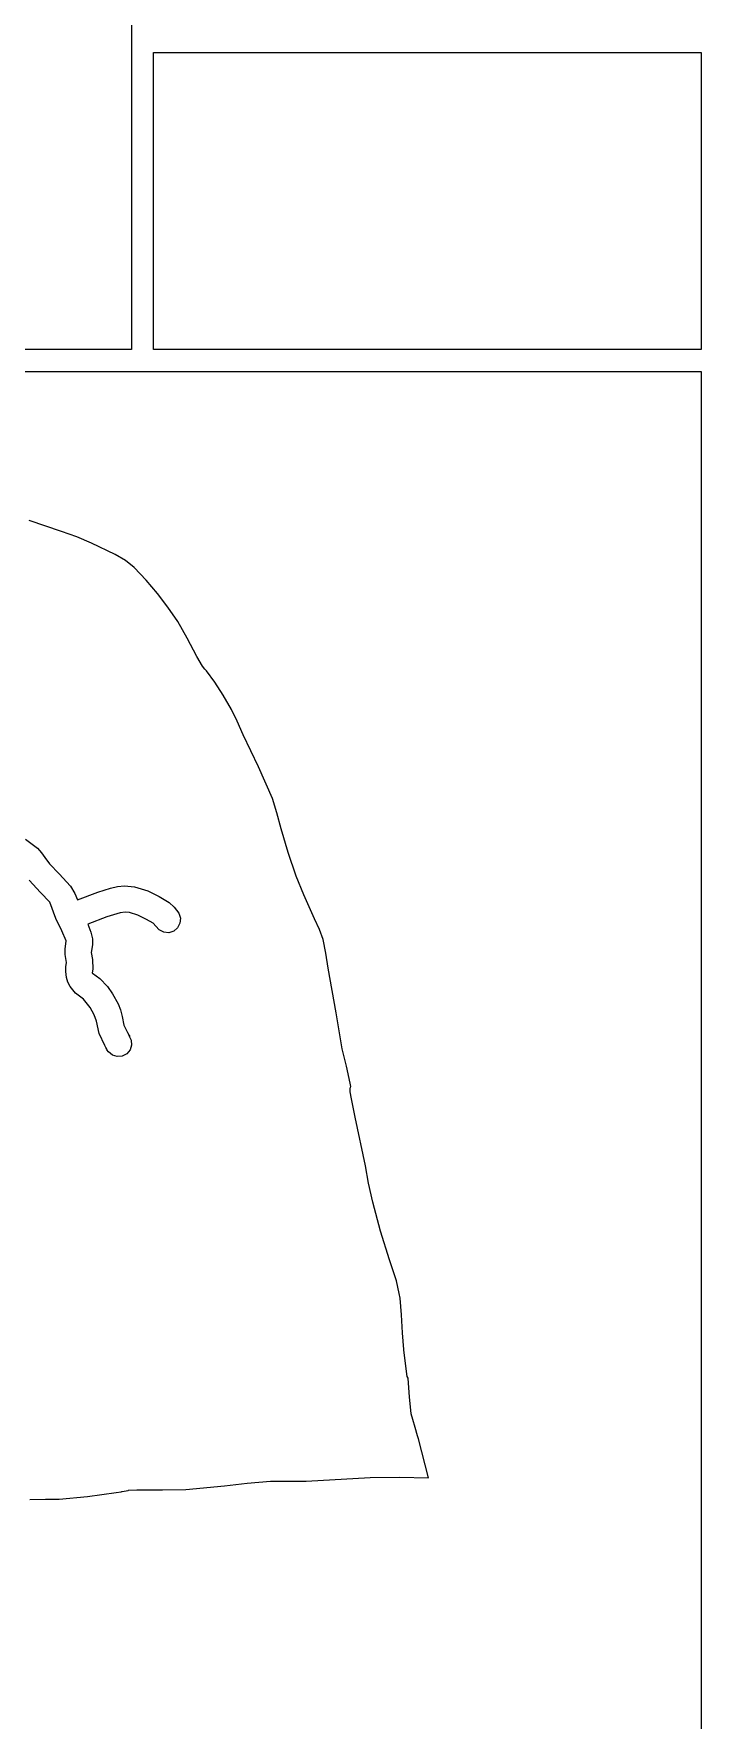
# Model space of a CAD drawing. Extents: x 2 to 598, y 728 to 3498.
# Drawn here: x 210.1 to 332.5, y 1389.9 to 1699.4 of the extents above; entities that cross this region are included whole.
import ezdxf

# ---------------------------------------------------------------- set-up
doc = ezdxf.new("R2010")
doc.units = 0

msp = doc.modelspace()

# ---------------------------------------------------------------- linework, layer by layer
at = {"layer": 'Calque 1'}
for p, q in [((215.129759, 1608.04435), (209.20345, 1610.0414)), ((217.954115, 1607.044681), (215.129759, 1608.04435)), ((220.65805, 1605.9078), (217.954115, 1607.044681)), ((225.013436, 1603.839375), (220.65805, 1605.9078)), ((226.880421, 1602.732319), (225.013436, 1603.839375)), ((228.47876, 1601.4249), (226.880421, 1602.732319)), ((230.687698, 1599.100562), (228.47876, 1601.4249)), ((232.752119, 1596.677675), (230.687698, 1599.100562)), ((234.677413, 1594.147275), (232.752119, 1596.677675)), ((236.46897, 1591.5004), (234.677413, 1594.147275)), ((238.17473, 1588.452575), (236.46897, 1591.5004)), ((239.99743, 1585.0884), (238.17473, 1588.452575)), ((241.04543, 1583.3123), (239.99743, 1585.0884)), ((241.43145, 1582.7712), (241.04543, 1583.3123)), ((241.74978, 1582.487), (241.43145, 1582.7712)), ((241.75478, 1582.477), (241.74978, 1582.487)), ((243.25908, 1580.398), (241.75478, 1582.477)), ((244.788026, 1577.986175), (243.25908, 1580.398)), ((246.33486, 1575.3678), (244.788026, 1577.986175)), ((247.396312, 1573.218987), (246.33486, 1575.3678)), ((248.49804, 1570.6927), (247.396312, 1573.218987)), ((251.289492, 1564.83105), (248.49804, 1570.6927)), ((253.83208, 1559.0675), (251.289492, 1564.83105)), ((254.668448, 1556.431625), (253.83208, 1559.0675)), ((255.45575, 1553.4917), (254.668448, 1556.431625)), ((208.52816, 1551.5958), (210.74714, 1549.9189)), ((256.750257, 1549.12885), (255.45575, 1553.4917)), ((210.74714, 1549.9189), (211.515179, 1549.068213)), ((211.515179, 1549.068213), (212.11398, 1548.2425)), ((212.11398, 1548.2425), (212.94959, 1547.0793)), ((258.20081, 1544.7924), (256.750257, 1549.12885)), ((212.94959, 1547.0793), (214.712249, 1545.23285)), ((214.712249, 1545.23285), (216.79329, 1542.9379)), ((259.58763, 1541.354862), (258.20081, 1544.7924)), ((211.297914, 1541.81535), (209.22805, 1544.048)), ((213.00663, 1539.9877), (211.297914, 1541.81535)), ((216.79329, 1542.9379), (217.608773, 1541.638)), ((217.608773, 1541.638), (218.09088, 1540.4425)), ((218.09088, 1540.4425), (221.82657, 1541.8284)), ((221.82657, 1541.8284), (224.153194, 1542.597813)), ((224.153194, 1542.597813), (225.399858, 1542.867323)), ((225.399858, 1542.867323), (226.70121, 1542.9932)), ((226.70121, 1542.9932), (228.52022, 1542.8516)), ((228.52022, 1542.8516), (230.989216, 1542.09295)), ((230.989216, 1542.09295), (233.07653, 1541.0709)), ((261.07867, 1538.0776), (259.58763, 1541.354862)), ((214.13473, 1536.9988), (213.00663, 1539.9877)), ((226.861672, 1538.169959), (225.893074, 1538.037625)), ((227.62673, 1538.1351), (226.861672, 1538.169959)), ((229.132515, 1537.651138), (227.62673, 1538.1351)), ((233.07653, 1541.0709), (234.891358, 1539.975575)), ((234.891358, 1539.975575), (235.840363, 1539.124566)), ((235.840363, 1539.124566), (236.67476, 1537.9687)), ((261.55461, 1536.9686), (261.07867, 1538.0776)), ((215.201745, 1534.740188), (214.13473, 1536.9988)), ((223.4983, 1537.3295), (219.95692, 1535.9776)), ((219.95692, 1535.9776), (220.5636, 1534.4981)), ((225.893074, 1538.037625), (223.4983, 1537.3295)), ((230.77486, 1536.8587), (229.132515, 1537.651138)), ((231.961974, 1536.1581), (230.77486, 1536.8587)), ((232.47915, 1535.6366), (231.961974, 1536.1581)), ((233.085062, 1534.922547), (232.47915, 1535.6366)), ((236.457065, 1535.310797), (235.74303, 1534.7049)), ((236.884871, 1536.143826), (236.457065, 1535.310797)), ((236.67476, 1537.9687), (236.961316, 1537.077161)), ((236.961316, 1537.077161), (236.884871, 1536.143826)), ((262.495475, 1534.9904), (261.55461, 1536.9686)), ((263.11834, 1533.1844), (262.495475, 1534.9904)), ((216.03074, 1532.9189), (215.201745, 1534.740188)), ((215.83282, 1531.4012), (216.03074, 1532.9189)), ((220.5636, 1534.4981), (220.833936, 1533.271628)), ((220.834046, 1532.2191), (220.5951, 1530.7966)), ((220.833936, 1533.271628), (220.834046, 1532.2191)), ((233.918117, 1534.494738), (233.085062, 1534.922547)), ((234.851477, 1534.41831), (233.918117, 1534.494738)), ((235.74303, 1534.7049), (234.851477, 1534.41831)), ((263.621331, 1530.675287), (263.11834, 1533.1844)), ((215.816299, 1530.418775), (215.83282, 1531.4012)), ((215.93102, 1529.6504), (215.816299, 1530.418775)), ((216.07726, 1528.9703), (215.93102, 1529.6504)), ((215.96696, 1528.159775), (216.07726, 1528.9703)), ((220.5951, 1530.7966), (220.5891, 1530.7796)), ((220.5891, 1530.7796), (220.6, 1530.7636)), ((220.6, 1530.7636), (220.84753, 1529.4991)), ((220.84753, 1529.4991), (220.878431, 1527.702325)), ((264.07177, 1527.8943), (263.621331, 1530.675287)), ((215.942879, 1527.322822), (215.96696, 1528.159775)), ((216.05556, 1526.2211), (215.942879, 1527.322822)), ((216.3143, 1525.317647), (216.05556, 1526.2211)), ((220.78703, 1527.0295), (220.7613, 1527.046713)), ((220.7613, 1527.046713), (220.86973, 1526.9725)), ((220.878431, 1527.702325), (220.78703, 1527.0295)), ((220.86973, 1526.9725), (222.18696, 1526.0108)), ((222.18696, 1526.0108), (223.592935, 1524.571375)), ((265.53318, 1519.6932), (264.07177, 1527.8943)), ((216.721775, 1524.524575), (216.3143, 1525.317647)), ((217.72471, 1523.3469), (216.721775, 1524.524575)), ((219.21196, 1522.2441), (217.72471, 1523.3469)), ((223.592935, 1524.571375), (224.51963, 1523.1939)), ((224.51963, 1523.1939), (225.536686, 1521.34255)), ((220.44186, 1520.6623), (219.21196, 1522.2441)), ((221.157746, 1519.320288), (220.44186, 1520.6623)), ((225.536686, 1521.34255), (225.969872, 1520.258016)), ((225.969872, 1520.258016), (226.28645, 1519.0676)), ((266.65972, 1513.1324), (265.53318, 1519.6932)), ((221.5746, 1518.1519), (221.157746, 1519.320288)), ((222.092046, 1515.935838), (221.5746, 1518.1519)), ((226.28645, 1519.0676), (226.599235, 1517.440275)), ((226.599235, 1517.440275), (227.25177, 1516.1194)), ((223.09493, 1513.7185), (222.092046, 1515.935838)), ((223.30318, 1513.3232), (223.09493, 1513.7185)), ((223.43909, 1513.0633), (223.30318, 1513.3232)), ((227.25177, 1516.1194), (227.56493, 1515.5319)), ((227.65843, 1515.352), (227.50856, 1515.5546)), ((227.50856, 1515.5546), (227.936789, 1514.721651)), ((227.56493, 1515.5319), (227.65843, 1515.352)), ((228.013606, 1513.788225), (227.727313, 1512.896474)), ((227.936789, 1514.721651), (228.013606, 1513.788225)), ((223.50519, 1512.9403), (223.43909, 1513.0633)), ((223.498731, 1512.91125), (223.50519, 1512.9403)), ((223.74962, 1512.5687), (223.498731, 1512.91125)), ((224.478331, 1511.954566), (223.74962, 1512.5687)), ((225.355523, 1511.677151), (224.478331, 1511.954566)), ((226.272736, 1511.748884), (225.355523, 1511.677151)), ((227.12151, 1512.1822), (226.272736, 1511.748884)), ((227.727313, 1512.896474), (227.12151, 1512.1822)), ((267.44882, 1509.9315), (266.65972, 1513.1324)), ((268.11286, 1506.8123), (267.44882, 1509.9315)), ((268.10475, 1505.4775), (268.10975, 1505.7406)), ((268.12805, 1505.2104), (268.10475, 1505.4775)), ((268.10975, 1505.7406), (268.15365, 1506.0517)), ((268.21415, 1506.2077), (268.11286, 1506.8123)), ((268.35594, 1503.9371), (268.12805, 1505.2104)), ((268.15365, 1506.0517), (268.21415, 1506.2077)), ((269.00035, 1500.5476), (268.35594, 1503.9371)), ((270.94028, 1491.6551), (269.00035, 1500.5476)), ((271.48185, 1488.4843), (270.94028, 1491.6551)), ((272.25545, 1484.9486), (271.48185, 1488.4843)), ((273.681839, 1479.674788), (272.25545, 1484.9486)), ((275.28627, 1474.4153), (273.681839, 1479.674788)), ((276.62624, 1470.5179), (275.28627, 1474.4153)), ((277.08306, 1468.1935), (276.62624, 1470.5179)), ((277.24325, 1467.377), (277.08306, 1468.1935)), ((277.541545, 1464.28245), (277.24325, 1467.377)), ((277.70679, 1461.0001), (277.541545, 1464.28245)), ((277.93003, 1457.9331), (277.70679, 1461.0001)), ((277.93403, 1457.8821), (277.93003, 1457.9331)), ((278.47198, 1453.3883), (277.93403, 1457.8821)), ((278.5774, 1452.9873), (278.47198, 1453.3883)), ((278.72313, 1452.6452), (278.5774, 1452.9873)), ((278.80993, 1451.7429), (278.72313, 1452.6452)), ((278.97375, 1449.2501), (278.80993, 1451.7429)), ((279.3174, 1446.1076), (278.97375, 1449.2501)), ((279.5887, 1445.0979), (279.3174, 1446.1076)), ((280.01916, 1443.6272), (279.5887, 1445.0979)), ((280.466426, 1442.113212), (280.01916, 1443.6272)), ((280.64445, 1441.5188), (280.466426, 1442.113212)), ((282.48723, 1434.3977), (280.64445, 1441.5188)), ((237.9845, 1432.22), (245.06365, 1432.9202)), ((245.06365, 1432.9202), (249.217568, 1433.420637)), ((249.217568, 1433.420637), (253.45901, 1433.7512)), ((253.45901, 1433.7512), (260.02243, 1433.8042)), ((260.02243, 1433.8042), (271.78713, 1434.4367)), ((271.78713, 1434.4367), (277.16766, 1434.517812)), ((277.16766, 1434.517812), (282.48723, 1434.3977)), ((209.32499, 1430.386), (212.240988, 1430.4811)), ((212.240988, 1430.4811), (214.73706, 1430.4976)), ((214.73706, 1430.4976), (219.941739, 1430.987225)), ((219.941739, 1430.987225), (225.20926, 1431.6909)), ((225.20926, 1431.6909), (226.10068, 1431.8402)), ((226.10068, 1431.8402), (226.25002, 1431.8652)), ((226.25002, 1431.8652), (226.255, 1431.86)), ((226.255, 1431.86), (227.36398, 1432.0915)), ((227.36398, 1432.0915), (227.447, 1432.1)), ((227.447, 1432.1), (228.94613, 1432.183)), ((228.94613, 1432.183), (233.655601, 1432.179938)), ((233.655601, 1432.179938), (237.94145, 1432.229)), ((237.94145, 1432.229), (237.953, 1432.22)), ((237.953, 1432.22), (237.9845, 1432.22))]:
    msp.add_line(p, q, dxfattribs=at)
at = {"layer": 'Layer 1'}
for p, q in [((228, 1927.3), (228, 1695.92)), ((228, 1695.92), (228, 1641.41)), ((232, 1695.92), (332.496, 1695.92)), ((232, 1641.41), (232, 1695.92)), ((332.496, 1695.92), (332.496, 1641.41)), ((228, 1641.41), (1.99988, 1641.41)), ((332.496, 1641.41), (232, 1641.41)), ((1.99988, 1637.41), (232, 1637.41)), ((232, 1637.41), (332.496, 1637.41)), ((332.496, 1637.41), (332.496, 1204.09))]:
    msp.add_line(p, q, dxfattribs=at)

doc.saveas('drawing.dxf')
